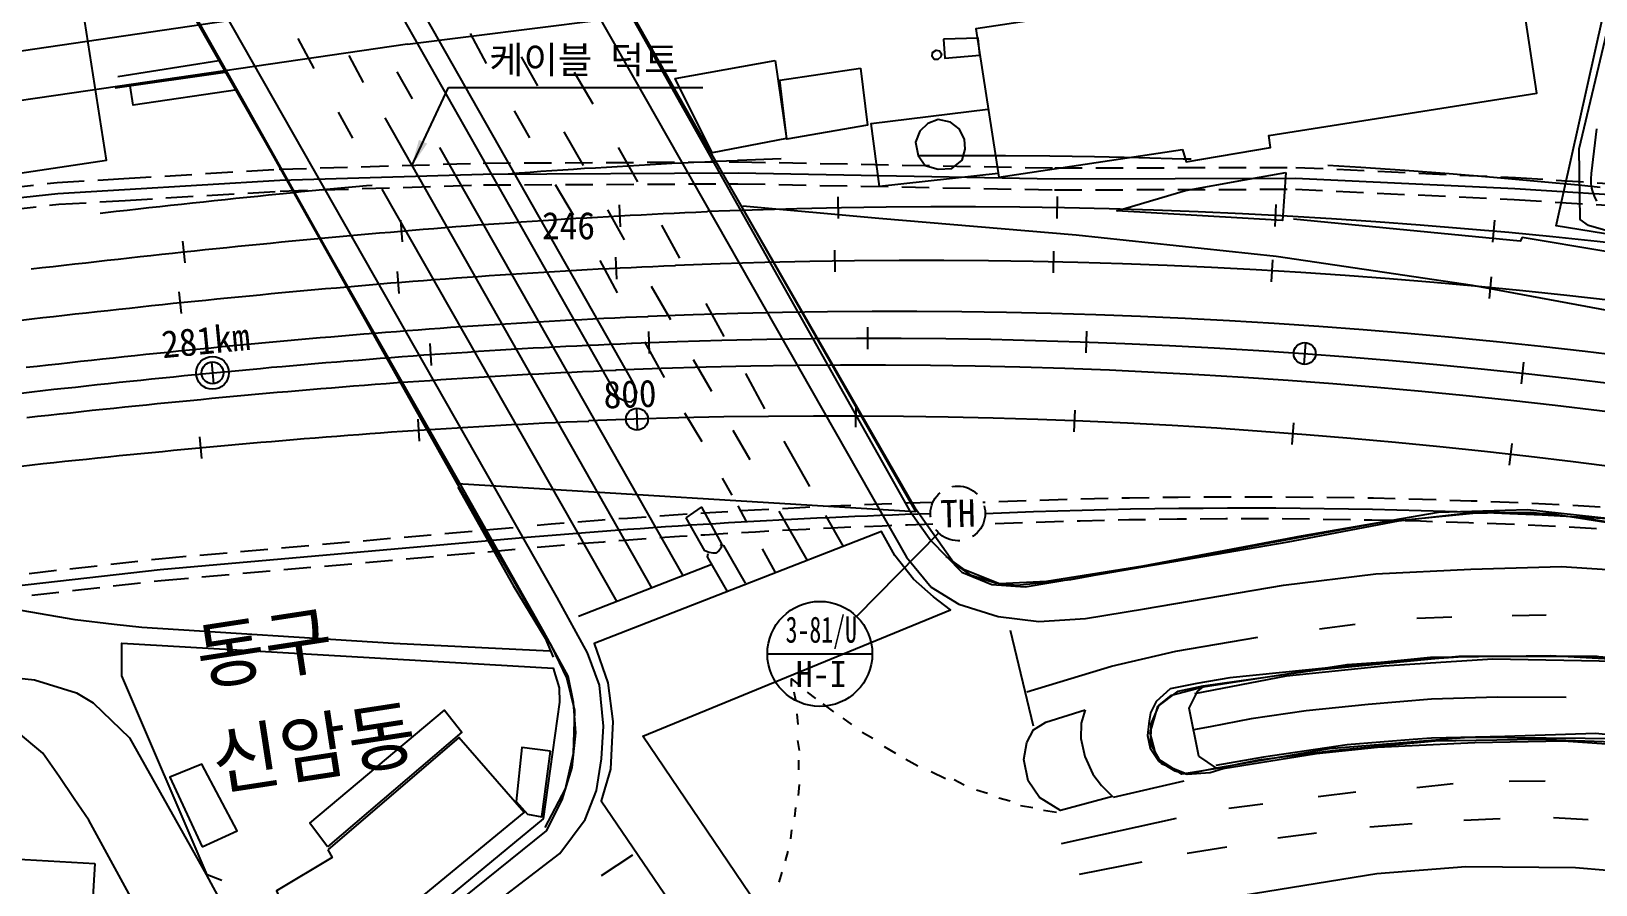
# Model space of a CAD drawing. Header units: millimetres. Extents: x 2406 to 3202, y 1103 to 1810.
# Drawn here: x 2837 to 2980, y 1449.4 to 1527.4 of the extents above; entities that cross this region are included whole.
import ezdxf
from ezdxf.enums import TextEntityAlignment as Align
from ezdxf.xclip import XClip

# ---------------------------------------------------------------- set-up
doc = ezdxf.new("R2010")
doc.units = ezdxf.units.MM
doc.header["$LTSCALE"] = 10
doc.header["$MEASUREMENT"] = 0
doc.header["$XCLIPFRAME"] = 2
doc.linetypes.add('DASHED', pattern=[0.75, 0.5, -0.25])
doc.linetypes.add('HIDDEN', pattern=[0.375, 0.25, -0.125])
for name, color, linetype in [('TD-MANH', 4, 'Continuous'), ('TN-CABL', 4, 'Continuous'), ('TT-TEXT', 3, 'Continuous'), ('TZ-BASE', 253, 'Continuous'), ('TZ-CABL', 4, 'Continuous'), ('TZ-LEAL', 1, 'Continuous')]:
    doc.layers.add(name, color=color, linetype=linetype)
doc.styles.get("Standard").update_dxf_attribs({"font": 'GulimChe.ttf'})
doc.styles.add('SYMBTEXT', font='GulimChe.ttf')
doc.linetypes.add('TRACKS', pattern='A,3.81,[130,ltypeshp.shx,S=6.35,R=0,X=0,Y=0],3.81', length=7.62)
doc.linetypes.add('ZIGZAG', pattern='A,0.0001,-0.2,[131,ltypeshp.shx,S=0.2,R=0,X=-0.2,Y=0],-0.4,[131,ltypeshp.shx,S=0.2,R=180,X=0.2,Y=0],-0.2', length=0.8001)
doc.dimstyles.get("Standard").update_dxf_attribs({"dimtxt": 0.18, "dimasz": 0.18, "dimexe": 0.18, "dimexo": 0.0625, "dimgap": 0.09, "dimtad": 0, "dimtih": 1, "dimtoh": 1, "dimdec": 4, "dimzin": 0, "dimdsep": 46, "dimtxsty": 'Standard', "dimcen": 0.09, "dimadec": 0, "dimazin": 0, "dimtfac": 1, "dimtdec": 4, "dimtofl": 0, "dimtmove": 0, "dimatfit": 3, "dimfxl": 0, "dimtolj": 1, "dimtzin": 0, "dimarcsym": 0})

# ---------------------------------------------------------------- blocks, each defined once
blk = doc.blocks.new('JD-222')
at = {"layer": 'TZ-BASE'}
for p, q in [((457.43, 88.87), (286.31, 63.81)), ((457.43, 88.87), (286.31, 63.81)), ((457.43, 88.87), (286.31, 63.81)), ((414.95, 78.1), (457.94, 83.52)), ((414.95, 78.1), (457.94, 83.52)), ((414.95, 78.1), (457.94, 83.52)), ((414.95, 78.1), (382.79, 73.41)), ((414.95, 78.1), (382.79, 73.41)), ((414.95, 78.1), (382.79, 73.41)), ((382.79, 73.41), (322.8, 64.57)), ((382.79, 73.41), (322.8, 64.57)), ((382.79, 73.41), (322.8, 64.57)), ((434.28, 63.41), (434.38, 61.41)), ((454.3, 64.14), (454.33, 62.15)), ((474.33, 64.16), (474.3, 62.16)), ((494.35, 63.44), (494.25, 61.44)), ((414.3, 62.01), (414.46, 60.02)), ((514.34, 62), (514.16, 60)), ((394.37, 60.1), (394.58, 58.12)), ((453.99, 59.28), (454.01, 57.28)), ((474.02, 59.19), (473.98, 57.19)), ((413.98, 57.31), (414.14, 55.32)), ((426.39, 57.2), (427.39, 57.26)), ((427.39, 57.26), (428.39, 57.32)), ((428.39, 57.32), (429.38, 57.38)), ((429.38, 57.38), (430.38, 57.44)), ((430.38, 57.44), (431.38, 57.49)), ((431.38, 57.49), (432.38, 57.55)), ((432.38, 57.55), (433.38, 57.6)), ((433.38, 57.6), (434.38, 57.65)), ((433.96, 58.63), (434.06, 56.63)), ((434.38, 57.65), (435.38, 57.7)), ((435.38, 57.7), (436.37, 57.75)), ((436.37, 57.75), (437.37, 57.79)), ((437.37, 57.79), (438.37, 57.83)), ((438.37, 57.83), (439.37, 57.88)), ((439.37, 57.88), (439.44, 57.88)), ((494.04, 58.38), (493.92, 56.38)), ((407.45, 55.76), (408.44, 55.84)), ((408.44, 55.84), (409.44, 55.93)), ((409.44, 55.93), (410.43, 56.02)), ((410.43, 56.02), (411.43, 56.1)), ((411.43, 56.1), (412.43, 56.18)), ((412.43, 56.18), (413.42, 56.27)), ((413.42, 56.27), (414.42, 56.35)), ((414.42, 56.35), (415.42, 56.43)), ((415.42, 56.43), (416.41, 56.5)), ((416.41, 56.5), (417.41, 56.58)), ((417.41, 56.58), (418.41, 56.65)), ((418.41, 56.65), (419.41, 56.73)), ((419.41, 56.73), (420.4, 56.8)), ((420.4, 56.8), (421.4, 56.87)), ((421.4, 56.87), (422.4, 56.94)), ((422.4, 56.94), (423.4, 57.01)), ((423.4, 57.01), (424.39, 57.07)), ((424.39, 57.07), (425.39, 57.14)), ((425.39, 57.14), (426.39, 57.2)), ((514.02, 56.84), (513.83, 54.85)), ((392.52, 54.3), (393.51, 54.41)), ((393.51, 54.41), (394.51, 54.51)), ((394.04, 55.47), (394.25, 53.48)), ((394.51, 54.51), (395.5, 54.61)), ((395.5, 54.61), (396.5, 54.71)), ((396.5, 54.71), (397.49, 54.81)), ((397.49, 54.81), (398.49, 54.91)), ((398.49, 54.91), (399.48, 55.01)), ((399.48, 55.01), (400.48, 55.11)), ((400.48, 55.11), (401.47, 55.2)), ((401.47, 55.2), (402.47, 55.3)), ((402.47, 55.3), (403.46, 55.39)), ((403.46, 55.39), (404.46, 55.48)), ((404.46, 55.48), (405.45, 55.58)), ((405.45, 55.58), (406.45, 55.67)), ((406.45, 55.67), (407.45, 55.76)), ((379.6, 52.87), (380.59, 52.98)), ((380.59, 52.98), (381.58, 53.1)), ((381.58, 53.1), (382.58, 53.21)), ((382.58, 53.21), (383.57, 53.32)), ((383.57, 53.32), (384.56, 53.44)), ((384.56, 53.44), (385.56, 53.55)), ((385.56, 53.55), (386.55, 53.66)), ((386.55, 53.66), (387.54, 53.77)), ((387.54, 53.77), (388.54, 53.88)), ((388.54, 53.88), (389.53, 53.98)), ((389.53, 53.98), (390.53, 54.09)), ((390.53, 54.09), (391.52, 54.2)), ((391.52, 54.2), (392.52, 54.3)), ((436.97, 51.83), (437.04, 49.83)), ((457, 52.22), (457, 50.22)), ((477.03, 51.88), (476.96, 49.88)), ((416.97, 50.73), (417.11, 48.73)), ((497.04, 50.82), (496.9, 48.82)), ((397.01, 49.05), (397.2, 47.06)), ((516.99, 49.02), (516.78, 47.04)), ((435.89, 44.82), (435.95, 42.82)), ((455.92, 45.1), (455.91, 43.1)), ((475.95, 44.66), (475.87, 42.66)), ((415.88, 43.81), (416.01, 41.82)), ((416.47, 42.85), (417.47, 42.92)), ((417.47, 42.92), (418.47, 42.98)), ((418.47, 42.98), (419.47, 43.04)), ((419.47, 43.04), (420.46, 43.1)), ((420.46, 43.1), (421.46, 43.16)), ((421.46, 43.16), (422.46, 43.22)), ((422.46, 43.22), (423.46, 43.27)), ((423.46, 43.27), (424.46, 43.32)), ((424.46, 43.32), (425.46, 43.38)), ((425.46, 43.38), (426.45, 43.43)), ((426.45, 43.43), (427.45, 43.48)), ((427.45, 43.48), (428.45, 43.52)), ((428.45, 43.52), (429.45, 43.57)), ((429.45, 43.57), (430.45, 43.61)), ((430.45, 43.61), (431.45, 43.65)), ((431.45, 43.65), (431.52, 43.65)), ((495.95, 43.49), (495.8, 41.5)), ((395.92, 42.21), (396.1, 40.22)), ((398.53, 41.44), (399.52, 41.53)), ((399.52, 41.53), (400.52, 41.62)), ((400.52, 41.62), (401.52, 41.71)), ((401.52, 41.71), (402.51, 41.79)), ((402.51, 41.79), (403.51, 41.88)), ((403.51, 41.88), (404.5, 41.96)), ((404.5, 41.96), (405.5, 42.04)), ((405.5, 42.04), (406.5, 42.12)), ((406.5, 42.12), (407.5, 42.2)), ((407.5, 42.2), (408.49, 42.28)), ((408.49, 42.28), (409.49, 42.36)), ((409.49, 42.36), (410.49, 42.43)), ((410.49, 42.43), (411.48, 42.5)), ((411.48, 42.5), (412.48, 42.58)), ((412.48, 42.58), (413.48, 42.65)), ((413.48, 42.65), (414.48, 42.72)), ((414.48, 42.72), (415.47, 42.78)), ((415.47, 42.78), (416.47, 42.85)), ((515.9, 41.59), (515.67, 39.61)), ((383.6, 39.97), (384.59, 40.08)), ((384.59, 40.08), (385.59, 40.18)), ((385.59, 40.18), (386.58, 40.29)), ((386.58, 40.29), (387.58, 40.39)), ((387.58, 40.39), (388.57, 40.49)), ((388.57, 40.49), (389.57, 40.59)), ((389.57, 40.59), (390.56, 40.69)), ((390.56, 40.69), (391.56, 40.79)), ((391.56, 40.79), (392.55, 40.88)), ((392.55, 40.88), (393.55, 40.98)), ((393.55, 40.98), (394.54, 41.07)), ((394.54, 41.07), (395.54, 41.17)), ((395.54, 41.17), (396.54, 41.26)), ((396.54, 41.26), (397.53, 41.35)), ((397.53, 41.35), (398.53, 41.44)), ((379.62, 39.54), (380.62, 39.65)), ((380.62, 39.65), (381.61, 39.76)), ((381.61, 39.76), (382.61, 39.87)), ((382.61, 39.87), (383.6, 39.97))]:
    blk.add_line(p, q, dxfattribs=at)
at = {"layer": 'TZ-BASE', "elevation": 44}
blk.add_lwpolyline([(523.69, 63.75), (523.46, 64.21), (523.4, 64.38), (523.28, 64.72), (523.23, 64.94), (523.2, 65.12), (523.17, 65.35), (523.16, 65.6), (523.16, 65.8), (523.2, 66.28), (523.7, 70.36)], dxfattribs=at)
at = {"layer": 'TZ-BASE', "flags": 128}
blk.add_lwpolyline([(326.07, 58.3), (387.41, 67.49), (384.82, 84.11), (323.66, 75.19)], close=True, dxfattribs=at)
at = {"layer": 'TZ-BASE', "linetype": 'DASHED', "ltscale": 5, "flags": 128}
blk.add_lwpolyline([(349.61, 58.04), (350.6, 58.17), (351.59, 58.3), (352.58, 58.43), (353.58, 58.55), (354.57, 58.68), (355.56, 58.81), (356.55, 58.93), (357.54, 59.06), (358.54, 59.19), (359.53, 59.31), (360.52, 59.44), (361.51, 59.57), (362.5, 59.69), (363.5, 59.82), (364.49, 59.94), (365.48, 60.07), (366.47, 60.19), (367.46, 60.32), (368.46, 60.44), (369.45, 60.56), (370.44, 60.69), (371.43, 60.81), (372.43, 60.93), (373.42, 61.05), (374.41, 61.18), (375.4, 61.3), (376.4, 61.42), (377.39, 61.54), (378.38, 61.66), (379.37, 61.78), (380.37, 61.89), (381.36, 62.01), (382.35, 62.13), (383.35, 62.25), (384.34, 62.36), (385.33, 62.48), (386.33, 62.59), (387.32, 62.71), (388.31, 62.82), (389.31, 62.93), (390.3, 63.04), (391.3, 63.16), (392.29, 63.27), (393.28, 63.37), (394.28, 63.48), (395.27, 63.59), (396.27, 63.7), (397.26, 63.8), (398.25, 63.91), (399.25, 64.01), (400.24, 64.12), (401.24, 64.22), (402.23, 64.32), (403.23, 64.42), (404.22, 64.52), (405.22, 64.62), (406.21, 64.71), (407.21, 64.81), (408.2, 64.91), (409.2, 65), (410.2, 65.09), (411.19, 65.18), (412.19, 65.27), (413.18, 65.36), (414.18, 65.45), (415.18, 65.54), (416.17, 65.62), (417.17, 65.71), (418.17, 65.79), (419.16, 65.87), (420.16, 65.95), (421.16, 66.03), (422.15, 66.11), (423.15, 66.19), (424.15, 66.26), (425.14, 66.34), (426.14, 66.41), (427.14, 66.48), (428.14, 66.55), (429.13, 66.62), (430.13, 66.68), (431.13, 66.75), (432.13, 66.81), (433.13, 66.87), (434.12, 66.93), (435.12, 66.99), (436.12, 67.05), (437.12, 67.1), (438.12, 67.16), (439.12, 67.21), (440.12, 67.26), (441.11, 67.31), (442.11, 67.35), (443.11, 67.4), (444.11, 67.44), (445.11, 67.48), (445.18, 67.49, -0.11863), (697.64, 17.45, -0.11863)], format="xyb", dxfattribs=at)
at = {"layer": 'TZ-BASE'}
for points in [[(380.54, 57.55), (381.53, 57.67), (382.53, 57.78), (383.52, 57.9), (384.51, 58.01), (385.51, 58.12), (386.5, 58.24), (387.49, 58.35), (388.49, 58.46), (389.48, 58.57), (390.48, 58.68), (391.47, 58.79), (392.46, 58.9), (393.46, 59), (394.45, 59.11), (395.45, 59.21), (396.44, 59.32), (397.44, 59.42), (398.43, 59.52), (399.43, 59.62), (400.42, 59.73), (401.42, 59.82), (402.41, 59.92), (403.41, 60.02), (404.4, 60.12), (405.4, 60.21), (406.39, 60.3), (407.39, 60.4), (408.39, 60.49), (409.38, 60.58), (410.38, 60.67), (411.37, 60.76), (412.37, 60.84), (413.37, 60.93), (414.36, 61.01), (415.36, 61.1), (416.36, 61.18), (417.35, 61.26), (418.35, 61.34), (419.35, 61.42), (420.34, 61.49), (421.34, 61.57), (422.34, 61.64), (423.33, 61.71), (424.33, 61.78), (425.33, 61.85), (426.33, 61.92), (427.33, 61.99), (428.32, 62.05), (429.32, 62.12), (430.32, 62.18), (431.32, 62.24), (432.32, 62.3), (433.31, 62.35), (434.31, 62.41), (435.31, 62.46), (436.31, 62.51), (437.31, 62.56), (438.31, 62.61), (439.31, 62.66), (440.31, 62.7), (441.3, 62.75), (442.3, 62.79), (442.38, 62.79)], [(380.08, 48.56), (381.07, 48.67), (382.07, 48.78), (383.06, 48.89), (384.06, 49), (385.05, 49.11), (386.04, 49.22), (387.04, 49.33), (388.03, 49.43), (389.03, 49.54), (390.02, 49.65), (391.02, 49.75), (392.01, 49.85), (393.01, 49.96), (394, 50.06), (394.99, 50.16), (395.99, 50.26), (396.99, 50.35), (397.98, 50.45), (398.98, 50.55), (399.97, 50.64), (400.97, 50.74), (401.96, 50.83), (402.96, 50.92), (403.95, 51.01), (404.95, 51.1), (405.95, 51.19), (406.94, 51.28), (407.94, 51.36), (408.94, 51.45), (409.93, 51.53), (410.93, 51.61), (411.93, 51.69), (412.92, 51.77), (413.92, 51.85), (414.92, 51.92), (415.91, 52), (416.91, 52.07), (417.91, 52.15), (418.91, 52.22), (419.9, 52.29), (420.9, 52.35), (421.9, 52.42), (422.9, 52.48), (423.89, 52.55), (424.89, 52.61), (425.89, 52.67), (426.89, 52.73), (427.89, 52.78), (428.89, 52.84), (429.88, 52.89), (430.88, 52.94), (431.88, 52.99), (432.88, 53.04), (433.88, 53.09), (434.88, 53.14), (435.88, 53.18), (436.88, 53.22), (436.95, 53.22)], [(380.13, 43.98), (381.12, 44.09), (382.12, 44.2), (383.11, 44.31), (384.11, 44.41), (385.1, 44.52), (386.09, 44.63), (387.09, 44.73), (388.08, 44.84), (389.08, 44.94), (390.07, 45.04), (391.07, 45.14), (392.06, 45.24), (393.06, 45.34), (394.05, 45.44), (395.05, 45.54), (396.04, 45.63), (397.04, 45.73), (398.03, 45.82), (399.03, 45.92), (400.03, 46.01), (401.02, 46.1), (402.02, 46.19), (403.01, 46.28), (404.01, 46.36), (405.01, 46.45), (406, 46.53), (407, 46.62), (408, 46.7), (408.99, 46.78), (409.99, 46.86), (410.99, 46.94), (411.98, 47.01), (412.98, 47.09), (413.98, 47.16), (414.98, 47.23), (415.97, 47.3), (416.97, 47.37), (417.97, 47.44), (418.97, 47.51), (419.96, 47.57), (420.96, 47.63), (421.96, 47.7), (422.96, 47.76), (423.96, 47.81), (424.96, 47.87), (425.95, 47.93), (426.95, 47.98), (427.95, 48.03), (428.95, 48.08), (429.95, 48.13), (430.95, 48.18), (431.95, 48.22), (432.95, 48.27), (433.94, 48.31), (434.02, 48.31)]]:
    blk.add_lwpolyline(points, dxfattribs=at)
for points in [[(690.73, 2.58, 0.119302), (436.95, 53.22)], [(379.61, 46.21), (380.6, 46.32), (381.6, 46.44), (382.59, 46.55), (383.58, 46.65), (384.58, 46.76), (385.57, 46.87), (386.57, 46.98), (387.56, 47.08), (388.56, 47.19), (389.55, 47.29), (390.54, 47.4), (391.54, 47.5), (392.53, 47.6), (393.53, 47.7), (394.52, 47.8), (395.52, 47.9), (396.51, 48), (397.51, 48.09), (398.51, 48.19), (399.5, 48.28), (400.5, 48.37), (401.49, 48.46), (402.49, 48.56), (403.48, 48.64), (404.48, 48.73), (405.48, 48.82), (406.47, 48.9), (407.47, 48.99), (408.47, 49.07), (409.46, 49.15), (410.46, 49.23), (411.46, 49.31), (412.45, 49.39), (413.45, 49.47), (414.45, 49.54), (415.44, 49.62), (416.44, 49.69), (417.44, 49.76), (418.44, 49.83), (419.43, 49.9), (420.43, 49.96), (421.43, 50.03), (422.43, 50.09), (423.43, 50.15), (424.42, 50.21), (425.42, 50.27), (426.42, 50.33), (427.42, 50.38), (428.42, 50.44), (429.42, 50.49), (430.42, 50.54), (431.41, 50.59), (432.41, 50.63), (433.41, 50.68), (434.41, 50.72), (435.41, 50.76), (435.48, 50.77, -0.119437), (689.53, 0, -0.119437)]]:
    blk.add_lwpolyline(points, format="xyb", dxfattribs=at)
for points in [[(321.4, 22.97, 49.17), (335.7, 23.12, 49.66), (353.55, 21.89, 50.62), (374.27, 20.69, 51.61), (380.82, 20, 51.92), (384.68, 18.82, 52.19), (386.21, 17.88, 52.19), (389.53, 14.7, 52.23), (396.54, 2.2, 53.09), (404.44, -12.48, 53.69), (427.64, 6.18, 53.75), (429.07, 9.04, 53.75), (429.98, 11.99, 53.75), (430.32, 15.16, 53.75), (430.11, 17.91, 53.6), (429.63, 20.33, 53.58), (427.39, 24.37, 53.84), (419.7, 38.03, 54.33), (391.42, 87.71, 54.99), (357.85, 147.6, 54.01), (348.01, 164.94, 53.35), (345.58, 169.46, 52.97), (343.85, 172.56, 52.59)], [(427.54, 6.51, 54.19), (429.38, 10.04, 54.3), (430.11, 13.27, 54.3), (430.24, 17.19, 54.3), (429.51, 20.17, 54.3), (428.13, 23.03, 54.34), (419.43, 38.05, 56.15), (400.56, 71.68, 57.1), (378.07, 111.38, 57.03), (358.14, 146.75, 55.44), (352.21, 157.43, 54.65), (343.53, 172.52, 53.52)], [(404.44, -12.48, 53.69), (405.32, -13.25, 53.8), (406.05, -13.32, 53.8), (406.49, -13.17, 53.8), (411.87, -8.91, 53.8), (428.88, 4.12, 53.8), (431.18, 7.23, 53.72), (432.21, 9.87, 53.7), (432.69, 12.76, 53.6), (432.87, 15.75, 53.48), (432.49, 19.51, 53.48), (431.4, 22.47, 53.61), (428.63, 27.52, 53.81), (395.22, 86.27, 54.97), (354.15, 158.48, 53.46), (345.93, 172.81, 52.39)], [(399.62, 144.98, 54.1), (398.37, 145.4, 54.23), (397.45, 144.99, 54.27), (397.05, 144.56, 54.25), (396.98, 143.9, 54.25), (397.02, 142.97, 54.25), (397.36, 142.27, 54.25), (460.56, 31.21, 53.27), (462.83, 28.48, 53.1), (465.34, 26.9, 52.97), (468.96, 25.78, 52.86), (472.66, 25.33, 52.72), (476.92, 25.59, 52.4), (482.32, 26.5, 52.2), (495.05, 28.66, 51.68), (503.49, 29.67, 51.51), (512.17, 30.12, 51.33), (520.47, 30.37, 51), (530.2, 29.71, 50.69)], [(413.15, 141.32, 53.22), (405.66, 143.85, 54), (399.12, 144.86, 55.07), (406.92, 131.11, 56.78), (428.49, 92.93, 57.1), (460.84, 35.47, 56.05), (462.78, 32.73, 54.77), (465.62, 29.83, 54.57), (468.36, 28.7, 54.31), (471.4, 28.49, 54.25), (478.45, 29.69, 53.78), (495.46, 32.62, 53.45), (505.54, 34.54, 52.88), (511.7, 35.24, 52.64), (517.61, 35.31, 52.47), (522.65, 34.77, 52.47), (530.09, 33.57, 52.41), (552.11, 29.31, 51.41), (576.61, 24.5, 50.86), (591.37, 21.51, 50.24), (598.45, 19.43, 49.96), (638.46, 5.14, 48.12), (672.89, -9.15, 47.36), (682.84, -14.39, 47.29)], [(524.52, 34.39, 50.9), (519.47, 35.18, 51.12), (513.61, 35.32, 51.3), (503.97, 34.38, 51.51), (475.56, 29.15, 52.48), (470.69, 28.62, 52.71), (468.68, 28.83, 52.76), (466.52, 29.52, 52.94), (464.93, 30.63, 53.15), (461.48, 35.51, 53.51), (428.18, 93.42, 54.53), (408.86, 127.46, 54.49), (399.58, 144.56, 54.14), (399.62, 144.98, 54.1), (399.85, 145.11, 53.87), (405.53, 144.08, 52.66), (412.84, 141.71, 51.76), (479.32, 118.02, 48.98), (498.84, 111.64, 47.78), (514.04, 106.33, 47.17), (521.78, 103.57, 46.63), (522.76, 102.36, 46.3)], [(560.17, 60.09, 44.38), (559.27, 55.13, 44.65), (519.97, 61.48, 46), (525.65, 86.89, 46.29), (539.34, 87.54, 46.29), (564.27, 85.75, 45.84), (563.22, 77.75, 44.09)], [(485.81, 68.47, 52.28), (486.14, 67.34, 49.57), (493.86, 68.64, 49.51), (493.68, 69.75, 49.46), (518.21, 73.62, 52.4), (516.18, 86.92, 52.4), (466.91, 79.49, 50.75), (469.02, 65.94, 49.63), (485.81, 68.47, 52.28)], [(612.57, 37.16, 44.3), (599.89, 41.37, 44.36), (586.47, 45.83, 44.76), (575.44, 49.75, 44.76), (570.54, 51.21, 44.75), (564.47, 52.98, 44.75), (559.57, 54.05, 44.75), (553.81, 55.06, 44.75), (547.89, 56.29, 44.75), (542.86, 57.37, 44.75), (537.91, 58.4, 44.75), (532.62, 59.44, 44.75), (528, 60.28, 44.75), (524.73, 61.02, 44.75), (522.91, 61.53, 44.75), (522.16, 62.08, 44.75), (522.08, 68.54, 44.9), (524.6, 79.18, 45.25), (526.2, 85.24, 45.36), (526.34, 85.95, 45.36), (527.1, 86.59, 45.36), (538.22, 86.73, 45.05), (538.81, 84.99, 44.52), (538.6, 82.17, 42.86)], [(422.17, 76.32, 54.7), (420.71, 79.08, 54.7)], [(404.92, 78.61, 54.62), (406.38, 75.86, 54.62)], [(388.46, 75.14, 45.12), (397.68, 76.61, 45.12)], [(410.91, 74.61, 54.67), (409.61, 77.05, 54.74)], [(426.84, 74.29, 54.5), (425.35, 76.93, 54.64)], [(448.57, 76.6, 49.13), (449.58, 69.48, 49.27), (442.81, 68.18, 49.07), (439.41, 74.95, 49.22), (448.57, 76.6, 49.13)], [(456.37, 75.89, 47.97), (457.01, 70.71, 47.9), (449.63, 69.42, 47.98), (448.99, 74.81, 48.09), (456.37, 75.89, 47.97)], [(398.26, 75.51, 45.12), (388.22, 74.09, 45.12)], [(413.96, 75.58, 54.76), (415.36, 73.1, 54.72)], [(430.19, 75.55, 54.47), (431.88, 72.64, 54.45)], [(399.4, 73.93, 45.43), (389.85, 72.52, 45.4), (389.57, 74.28, 45.12)], [(408.6, 71.87, 54.62), (409.92, 69.5, 54.59)], [(426.12, 69.54, 54.59), (424.71, 72, 54.65)], [(437.28, 28.41, 53.72), (412.9, 71.38, 54.65)], [(431.03, 67, 54.46), (429.27, 70.09, 54.48)], [(417.87, 68.65, 54.62), (440.15, 29.46, 53.6)], [(434.2, 68.64, 54.32), (435.96, 65.53, 54.27)], [(412.59, 64.84, 54.59), (434.07, 27.14, 53.51)], [(430.12, 62.46, 54.53), (428.48, 65.23, 54.53)], [(434.77, 60.2, 54.32), (433.26, 62.96, 54.33)], [(689, -1.14, 44.66), (670.15, 8.04, 44.66), (648.01, 17.88, 44.82), (619.09, 28.85, 44.82), (596.62, 36.2, 44.82), (572.86, 43.14, 44.83), (539.78, 50.96, 44.94), (512.33, 56.03, 45.13), (494.37, 58.7, 45.09), (476.07, 60.64, 45.08), (458.04, 62.15, 45.08), (445.59, 63.3, 45.08)], [(438.15, 61.56, 54.27), (439.81, 58.54, 54.16)], [(690.52, 2.13, 46.42), (688.07, 3.4, 46.45), (662.3, 16.62, 46.59), (653.65, 20.68, 46.33), (629.21, 30.22, 46.47), (601.3, 39.97, 46.82), (580.05, 46.16, 46.89), (554.6, 52.76, 47.08), (534.45, 57.25, 47.09), (524.51, 59.15, 47.04), (516.85, 60.44, 45.83), (516.67, 60.09, 45.82), (495.95, 62.09, 45.82)], [(434.13, 55.38, 54.3), (432.55, 58.31, 54.33)], [(439.03, 52.89, 54.12), (437.25, 55.96, 54.22)], [(442.21, 54.38, 54.14), (443.86, 51.39, 54.06)], [(438.45, 47.64, 54.3), (436.63, 50.88, 54.3)], [(442.75, 46.36, 54.01), (441.08, 49.25, 54.06)], [(445.83, 48.01, 53.91), (447.58, 44.78, 53.87)], [(441.88, 41.76, 53.87), (440.3, 44.37, 54.11)], [(446.28, 40.11, 53.73), (444.72, 42.78, 53.86)], [(449.35, 41.82, 53.84), (451.68, 37.66, 53.6)], [(419.54, 37.62, 53.87), (424.59, 28.62, 53.84), (427.54, 23.81, 53.55), (428.25, 22.07, 53.55)], [(444.61, 36.87, 53.8), (443.73, 38.44, 53.8)], [(445.96, 34.42, 53.79), (445.18, 35.91, 53.79)], [(451.52, 30.89, 53.48), (448.92, 35.41, 53.66)], [(453.16, 35.03, 53.55), (454.77, 32.17, 53.48)], [(683.07, -13.89, 45.74), (674.93, -9.83, 45.73), (656.14, -1.18, 45.9), (636.5, 6.41, 46.37), (619.18, 12.34, 47.17), (593.01, 21.48, 48.35), (570.23, 26, 49.18), (547.66, 30.49, 49.9), (526.58, 34.54, 50.82), (517.36, 35.53, 51), (509.18, 35.29, 51.26), (496.65, 33.14, 51.53), (482.16, 30.4, 52.16), (473.36, 28.98, 52.48), (469.08, 28.78, 52.8), (465.93, 30.03, 52.93), (464.18, 31.28, 52.93)], [(447.62, -13.02, 53.16), (453.39, -10.17, 53.15), (436.44, 14.85, 53.38), (464.6, 26.4, 52.83), (463.02, 27.57, 52.92), (461.21, 29.21, 53.06), (459.51, 31.35, 53.32), (458.29, 33.56, 53.43), (432, 23.31, 53.53), (433.24, 19.73, 53.42), (433.71, 16.18, 53.42), (433.5, 11.83, 53.43), (432.66, 8.95, 53.43), (447.62, -13.02, 53.16)], [(444.19, 28.08, 53.73), (442.38, 31.25, 53.73), (442.42, 31.54, 53.73)], [(443.52, 32.36, 53.73), (443.83, 32.28, 53.73), (445.8, 28.82, 53.61)], [(448.57, 29.86, 53.6), (447.4, 31.97, 53.6)], [(427.94, 22.62, 53.37), (413.67, 23.33, 53.06), (390.66, 24.78, 52.03), (388.11, 25.05, 52.03), (384.55, 25.49, 51.88), (376.42, 26.87, 51), (364.16, 27.38, 50.36), (350.25, 28.08, 49.72), (346, 28.63, 49.72), (341.92, 29.57, 49.72), (337.68, 30.21, 49.69), (333.03, 30.44, 49.47), (325.26, 28.97, 49.1), (322.47, 27.65, 49.23)], [(430.57, 25.83, 53.51), (442.76, 30.58, 53.56)], [(507.24, 25.62, 51.2), (510.43, 25.76, 51.06)], [(515.93, 25.88, 50.93), (519.05, 25.94, 50.78)], [(472.18, 15.77, 52.53), (470.08, 24.51, 52.53)], [(498.32, 24.67, 51.38), (501.6, 25.08, 51.35)], [(471.58, 18.89, 52.53), (479.3, 21.24, 52.07), (485.19, 22.62, 51.94), (492.68, 23.9, 51.59)], [(486.92, 18.74, 45.48), (495.32, 20.37, 45.48), (504.21, 21.27, 45.48), (514.18, 21.92, 45.63), (525.51, 21.71, 45.63)], [(534.2, 21.37, 50.17), (519.43, 22.18, 50.61), (508.47, 22.05, 50.89), (490.14, 20.19, 51.78), (487.12, 19.67, 52.06), (484.67, 19.17, 52.06), (483.38, 18.03, 52.06), (482.87, 16.98, 52.06), (482.74, 16.25, 52.06), (482.6, 14.91, 52.06), (482.85, 13.75, 52.06), (483.65, 12.57, 52.06), (485.09, 11.67, 52.06), (486.23, 11.37, 51.99), (488.34, 11.53, 51.84), (489.52, 11.9, 51.77), (498.06, 13.26, 51.55), (503.63, 13.83, 51.41), (512.54, 14.26, 51.14), (520.65, 14.41, 50.57), (530.24, 13.74, 50.52)], [(531.8, 14.2, 45.57), (523.58, 15.08, 45.49), (515.26, 14.82, 45.47), (508.58, 14.65, 45.64), (506.9, 14.54, 45.17), (500.85, 14.06, 45.12), (493.2, 12.94, 45.13), (488.84, 12.18, 45.55)], [(528.6, 14.17, 51.2), (518.29, 14.55, 51.49), (508.89, 14.39, 51.83), (499.8, 13.54, 52.22), (492.75, 12.64, 52.49), (488.82, 11.86, 52.74), (485.74, 11.36, 53.25), (483.44, 12.84, 53.25), (482.84, 15.15, 53.25), (483.55, 17.56, 53.11), (485.4, 18.97, 52.8), (487.7, 19.44, 52.59), (498.15, 20.92, 52.25), (511.07, 22.17, 51.26), (523.72, 22.15, 50.75)], [(642.91, -16.37, 46.25), (618.98, -7.44, 47.13), (605.09, -2.71, 47.78), (589.84, 1.75, 48.74), (571.78, 6.45, 49.62), (550.8, 11.05, 50.08), (537.68, 13.45, 50.41), (526.2, 14.61, 50.66), (511.96, 14.71, 51.24), (499.21, 13.7, 51.58), (488.91, 11.91, 52.56), (487.29, 13.01, 52.68), (486.42, 17.4, 52.68), (487.16, 18.93, 52.63), (487.69, 19.36, 52.58), (500.86, 21.39, 51.08), (511.89, 22.16, 50.78), (523.48, 22.15, 50.23), (538.05, 21, 49.72), (553.96, 18.23, 49.36), (575.23, 13.59, 48.76), (594.35, 8.46, 48.06), (617.91, 0.46, 46.71), (645.33, -9.39, 45.91)], [(450.05, 19.38, 53.36), (450.06, 20.09, 53.36), (450.88, 19.41, 53.36)], [(308.09, -9.76, 50.78), (308.47, -9.98, 50.78), (309.04, -10.04, 50.78), (323.66, -8.46, 50.36), (332.06, -8.1, 50.36), (348.6, -8.69, 50.58), (373.11, -9.8, 53.31), (392.18, -10.05, 53.48), (393.25, -10.03, 53.48), (394.07, -9.56, 53.48), (394.24, -8.89, 53.48), (392.75, -5.57, 53.23), (385.8, 7.16, 52.2), (384.45, 9.11, 52.2), (383.08, 11.17, 52.2), (381.6, 13.28, 52.2), (379.17, 15.29, 51.98), (372.83, 17.01, 51.44), (363.38, 18.17, 50.91), (351.34, 18.69, 50.27), (338.3, 18.9, 49.84), (321.1, 19.84, 49.42)], [(450.46, 18.13, 53.36), (450.28, 18.88, 53.36)], [(451.49, 18.88, 53.36), (452.24, 18.3, 53.35)], [(488.91, 11.91, 52.56), (486.21, 11.38, 53.15), (483.95, 12.3, 53.22), (482.92, 14.12, 53.34), (482.94, 15.96, 53.34), (483.66, 17.68, 53.26), (484.79, 18.58, 52.87), (487.69, 19.36, 52.58)], [(452.92, 17.8, 53.35), (453.88, 17.06, 53.26)], [(520.89, 18.38, 45.53), (514.59, 18.42, 45.52), (508.57, 18.23, 45.41), (502.79, 17.73, 45.4), (497.11, 17.16, 45.34), (492.07, 16.43, 45.25), (488.34, 15.7, 45.24), (486.8, 15.43, 45.17)], [(450.67, 15.92, 53.36), (450.57, 16.89, 53.36)], [(454.74, 16.49, 53.26), (455.55, 15.92, 53.26)], [(407.64, 4.46, 60.81), (408.04, 3.76, 60.81), (402.97, 0.72, 57.9), (407.07, -9, 57.89), (414.87, -3.44, 57.89), (413.88, -1.8, 57.9), (425.61, 7.88, 60.62), (419.63, 14.74, 60.88), (407.64, 4.46, 60.81)], [(450.77, 13.53, 53.36), (450.62, 14.46, 53.36)], [(456.51, 15.22, 53.26), (457.49, 14.65, 53.26)], [(458.51, 13.9, 53.24), (459.57, 13.3, 53.14)], [(450.72, 11.76, 53.36), (450.73, 12.65, 53.36)], [(460.49, 12.74, 53.08), (461.6, 12.14, 52.95)], [(462.83, 11.61, 52.95), (464.14, 10.99, 52.9)], [(450.68, 9.41, 53.36), (450.79, 10.44, 53.36)], [(464.92, 10.9, 52.9), (465.83, 10.41, 52.87)], [(479.48, 9.26, 52.21), (485.95, 10.77, 51.98)], [(507.24, 10.17, 51.39), (510.56, 10.53, 51.16)], [(515.67, 10.73, 51.07), (518.95, 10.77, 50.77)], [(466.98, 9.94, 52.84), (467.97, 9.65, 52.73)], [(469.02, 9.2, 52.73), (470.05, 8.93, 52.73)], [(490.03, 8.26, 51.88), (493.16, 8.65, 51.64)], [(498.22, 9.33, 51.62), (501.65, 9.76, 51.53)], [(450.35, 7.46, 53.36), (450.44, 8.32, 53.36)], [(470.99, 8.52, 52.62), (472.11, 8.32, 52.55)], [(473.08, 8.09, 52.55), (474.28, 7.89, 52.51)], [(474.73, 5.03, 52.35), (485.24, 7.35, 51.88)], [(514.85, 7.29, 50.75), (511.52, 7.15, 50.8)], [(522.9, 7.21, 50.56), (519.71, 7.38, 50.73)], [(450, 5.46, 53.37), (450.09, 6.3, 53.36)], [(498.06, 5.99, 51.49), (494.51, 5.53, 51.54)], [(506.79, 6.84, 51.08), (502.92, 6.54, 51.24)], [(386.34, 3.21, 56.74), (385.78, -6.47, 56.59), (383.68, -6.59, 56.59), (383.29, -9.35, 56.43), (356.86, -7.96, 56.18), (357.5, 4.86, 55.69), (386.34, 3.21, 56.74)], [(449.51, 3.45, 53.4), (449.74, 4.35, 53.37)], [(489.84, 4.71, 51.74), (486.23, 4.12, 51.74)], [(620.05, -21.68, 46.52), (607.2, -16.58, 47.07), (597.77, -13.03, 47.98), (587.41, -10.01, 48.49), (570.34, -5.3, 49.24), (551.38, -1.17, 49.99), (533.32, 1.85, 50.14), (521.73, 2.82, 50.57), (511.71, 2.91, 50.84), (503.57, 2.26, 51.24), (491.34, 0.28, 51.72), (478.06, -2.19, 52.3), (470.41, -4.4, 52.78), (457.1, -9.37, 53.01), (450.37, -12.46, 53.27), (438.95, -19.49, 53.52), (427.25, -28.06, 53.52), (372.1, -72.22, 54.36), (370.19, -73.78, 54.41), (369.9, -74.68, 54.41), (369.97, -75.56, 54.41), (371.92, -77.07, 54.62)], [(435.52, 3.98, 53.36), (432.64, 2.07, 53.36)], [(482.09, 3.33, 51.93), (476.36, 2.19, 52.23)], [(448.92, 1.5, 53.42), (449.19, 2.42, 53.39)]]:
    blk.add_polyline3d(points, dxfattribs=at)
for points in [[(419.51, 37.94, 54.1), (461.43, 35.38, 53.88), (441.56, 70.18, 54.54), (419.19, 109.58, 54.75), (399.63, 144.35, 54.18), (357.94, 146.7, 53.91), (377.93, 111.8, 54.75), (400.05, 72.63, 54.67)], [(435.55, 47.16, 54.14), (435.87, 46.26, 54.13), (435.76, 45.77, 54.13), (435.35, 45.39, 54.13), (434.88, 45.44, 54.13), (434.37, 45.69, 54.13), (434.18, 45.85, 54.13), (378.73, 143.71, 54.18), (378.6, 144.16, 54.18), (378.7, 144.61, 54.18), (378.91, 144.87, 54.18), (379.3, 144.94, 54.18), (379.57, 144.91, 54.18), (380, 144.71, 54.18), (380.36, 144.41, 54.18)], [(323.66, 75.19, 54.75), (326.07, 58.3, 54.8), (387.41, 67.49, 55.12), (384.82, 84.11, 55.12)], [(463.1, 76.71, 57.29), (462.91, 76.98, 57.29), (462.95, 77.35, 57.29), (463.27, 77.55, 57.29), (463.57, 77.49, 57.29), (463.75, 77.21, 57.29), (463.7, 76.93, 57.29), (463.42, 76.71, 57.29)], [(463.94, 78.56, 48.4), (464.08, 76.82, 48.4), (467.26, 77.08, 48.39), (467.13, 78.65, 48.39)], [(463.47, 71.21, 49.25), (462.51, 70.86, 49.25), (461.78, 70.14, 49.25), (461.4, 69.14, 49.25), (461.62, 67.91, 49.25), (462.27, 67.02, 49.27), (463.47, 66.66, 49.35), (464.72, 66.73, 49.36), (465.65, 67.51, 49.36), (465.92, 68.5, 49.36), (465.87, 69.43, 49.36), (465.38, 70.36, 49.36), (464.58, 70.96, 49.36)], [(495.25, 66.37, 45.9), (494.95, 61.99, 45.9), (479.8, 62.87, 45.9), (486.06, 64.72, 45.9), (491.48, 65.71, 45.91)], [(440.42, 34.8, 53.83), (441.81, 35.77, 53.83), (443.65, 32.44, 53.76), (443.61, 32.05, 53.76), (443.41, 31.78, 53.76), (443.12, 31.56, 53.76), (442.9, 31.58, 53.76), (442.52, 31.65, 53.76), (442.13, 31.79, 53.76)], [(476.89, 17.24, 52.37), (476.52, 16.04, 52.46), (476.49, 14.64, 52.49), (476.86, 12.99, 52.49), (477.61, 11.38, 52.49), (478.38, 10.34, 52.46), (479.41, 9.33, 52.29), (474.65, 8.04, 52.49), (472.72, 9.23, 52.65), (471.69, 10.77, 52.66), (471.29, 12.71, 52.66), (471.57, 14.27, 52.66), (472.17, 15.44, 52.66), (473.3, 16.14, 52.66)]]:
    blk.add_polyline3d(points, close=True, dxfattribs=at)
at = {"layer": 'TZ-BASE', "linetype": 'Continuous'}
for points in [[(468.94, 66.29, 47.3), (458.11, 65.08, 47.56), (457.34, 70.85, 46.64), (468, 72.17, 46.64)], [(397.95, 1.66, 55.71), (396.63, 2.16, 55.71), (388.83, 20.35, 54.96), (388.81, 23.34, 54.9), (428.25, 21.05, 54.9), (428.81, 19.28, 55.35), (428.85, 17.96, 55.66), (427.34, 7.28, 55.69), (414.58, -3.24, 55.5)], [(407.63, 4.73, 57.97), (406, 6.89, 57.97), (418.32, 17.23, 57.97), (419.92, 15.2, 57.97), (407.63, 4.73, 57.97)], [(428.01, 13.47, 56.5), (425.4, 13.82, 56.5), (424.87, 8.88, 56.5), (425.91, 7.72, 56.5), (427.23, 7.47, 56.5), (428.01, 13.47, 56.5)], [(396.16, 4.72, 56.53), (399.35, 6.19, 56.53), (396.13, 12.3, 56.53), (393.22, 11.09, 56.5), (396.16, 4.72, 56.53)]]:
    blk.add_polyline3d(points, dxfattribs=at)
at = {"layer": 'TZ-BASE'}
for centre, radius in [((496.97, 49.82), 1), ((397.11, 48.05), 1.5), ((397.11, 48.05), 1), ((435.92, 43.82), 1)]:
    blk.add_circle(centre, radius, dxfattribs=at)
for centre, start in [((464.65, -486.76), 65.2), ((461.71, -491.67), 65.1386), ((456.29, -501.24), 65.046), ((453.79, -505.89), 65.0146)]:
    blk.add_arc(centre, 550, start, 92.3205, dxfattribs=at)
for s, rotation, p in [('281km', 5.509, (392.57, 49.39)), ('800', 1.8621, (432.9, 44.8))]:
    blk.add_text(s, height=2.5, rotation=rotation, dxfattribs=at).set_placement(p)
at = {"layer": 'TZ-BASE', "ltscale": 10}
for s, p in [('동구', (396.03, 19.54)), ('신암동', (397.44, 9.93))]:
    blk.add_text(s, height=5, rotation=8.7149, dxfattribs=at).set_placement(p)
blk = doc.blocks.new('TTTW101-2')
blk.add_line((-6, 0), (6, 0))
blk.add_circle((0, 0), 6)
at = {"style": 'SYMBTEXT'}
for tag, p in [('TTTW_TITLE_1', (0.17, 2.77)), ('TTTW_TITLE_2', (0.17, -2.31))]:
    blk.add_attdef(tag, text='', height=3, dxfattribs=at).set_placement(p, align=Align.MIDDLE_CENTER)
blk = doc.blocks.new('JD-FJF6')
at = {"layer": 'TZ-BASE', "flags": 128}
blk.add_lwpolyline([(454.61, 102.86), (447.1, 95.24)], dxfattribs=at)
at = {"layer": 'TZ-BASE'}
ref = blk.add_blockref('TTTW101-2', (443.74, 91.81), dxfattribs=dict(at, xscale=0.7999999999759675, yscale=0.7999999999759675, zscale=0.7999999999759675, rotation=8.393036539132272e-10))
ref.add_attrib('TTTW_TITLE_1', '3-81/U', dxfattribs={"layer": '0', "height": 2.4, "style": 'SYMBTEXT', "width": 0.7}).set_placement((443.87, 94.03), align=Align.MIDDLE_CENTER)
ref.add_attrib('TTTW_TITLE_2', 'H-I', dxfattribs={"layer": '0', "height": 2.4, "style": 'SYMBTEXT'}).set_placement((443.87, 89.97), align=Align.MIDDLE_CENTER)
blk = doc.blocks.new('A$C0B570958')
at = {"layer": 'TD-MANH', "linetype": 'HIDDEN'}
blk.add_circle((8.85, 2.5), 2.5, dxfattribs=at)
at = {"layer": 'TD-MANH', "style": 'SYMBTEXT'}
blk.add_attdef('TZMH_TITLE', text='', height=2.5, dxfattribs=at).set_placement((8.85, 2.5), align=Align.MIDDLE_CENTER)

msp = doc.modelspace()

# ---------------------------------------------------------------- linework, layer by layer
at = {"layer": 'TN-CABL', "linetype": 'ZIGZAG', "ltscale": 0.5}
msp.add_lwpolyline([(2924.2, 1483.33, -0.031024), (2995.01, 1481.9)], format="xyb", dxfattribs=at)
at = {"layer": 'TZ-CABL', "linetype": 'HIDDEN'}
for points in [[(2754.05, 1503.95), (2782.5, 1507.42), (2839.33, 1513.57), (2845.43, 1513.94), (2859.65, 1514.79), (2878.3, 1515.35), (2901.61, 1515.46), (2930.57, 1514.9), (2952.61, 1514.96), (2972.68, 1514.02), (2985.22, 1513.24, -0.004247), (2999.62, 1512.11, -0.004164)], [(2754.29, 1501.97), (2782.73, 1505.44), (2839.5, 1511.58), (2845.55, 1511.94), (2859.74, 1512.79), (2878.33, 1513.35), (2901.59, 1513.46), (2930.55, 1512.9), (2952.56, 1512.96), (2972.57, 1512.02), (2985.09, 1511.24, -0.004202), (2999.3, 1510.13, -0.004162)], [(2923.99, 1484.32, -0.031221), (2995.38, 1482.87, -0.031024)], [(2758.54, 1468.96), (2848.65, 1479.19), (2882.2, 1482.14, -0.013402), (2919.41, 1484.34, -0.013315)], [(2758.78, 1466.97), (2848.85, 1477.2), (2882.38, 1480.15, -0.013376), (2919.41, 1482.34, -0.013314)], [(2923.99, 1482.32, -0.031195), (2995.06, 1480.89, -0.031024)]]:
    msp.add_lwpolyline(points, format="xyb", dxfattribs=at)
at = {"layer": 'TZ-CABL', "linetype": 'TRACKS', "ltscale": 0.025}
for points in [[(2754.38, 1502.99), (2782.62, 1506.43), (2839.41, 1512.57), (2845.49, 1512.94), (2859.69, 1513.79), (2878.31, 1514.35), (2901.6, 1514.46), (2930.56, 1513.9), (2952.58, 1513.96), (2972.62, 1513.02), (2985.16, 1512.24, -0.004163), (2999.25, 1511.14, -0.01111)], [(2758.87, 1467.99), (2848.75, 1478.2), (2882.29, 1481.15, -0.013314), (2919.2, 1483.33, -0.013314)]]:
    msp.add_lwpolyline(points, format="xyb", dxfattribs=at)

# ---------------------------------------------------------------- block references
at = {"layer": 'TD-MANH', "rotation": 1.52935043475373}
msp.add_blockref('A$C0B570958', (2912.92, 1480.59), dxfattribs=at).add_auto_attribs({'TZMH_TITLE': 'TH'})
at = {"layer": 'TZ-BASE'}
ref = msp.add_blockref('JD-222', (2456.44, 1448.12), dxfattribs=at)
XClip(ref).set_block_clipping_path([(8.9051011275, -69.4357209567), (-15.2658876471, 119.0326644973), (184.2449980922, 142.3416943764), (383.1604636192, 167.2458469078), (529.6003272401, 167.3541386802), (672.4431654395, 135.8893160824), (740.0938599939, 108.8227985653), (660.1282351947, -63.5301071477), (611.3286590552, -44.013482977), (509.4697626138, -21.5764315509), (405.0398606937, -21.4981905805), (207.0711708519, -46.2838070994)])
msp.add_blockref('JD-FJF6', (2465.34, 1378.68), dxfattribs=at)

# ---------------------------------------------------------------- texts
at = {"layer": 'TT-TEXT'}
msp.add_text('케이블 덕트', height=2.5, dxfattribs=at).set_placement((2878.85, 1524.79), align=Align.MIDDLE_LEFT)
msp.add_text('246', height=2.5, dxfattribs=at).set_placement((2886.1, 1508.38), align=Align.CENTER)

# ---------------------------------------------------------------- leaders
at = {"layer": 'TZ-LEAL'}
msp.add_leader([(2871.74, 1515.04), (2875.12, 1522.27), (2898.38, 1522.27)], dimstyle='Standard', override={"dimasz": 2.5, "dimgap": 0.05, "dimtad": 0}, dxfattribs=at)

doc.saveas('drawing.dxf')
